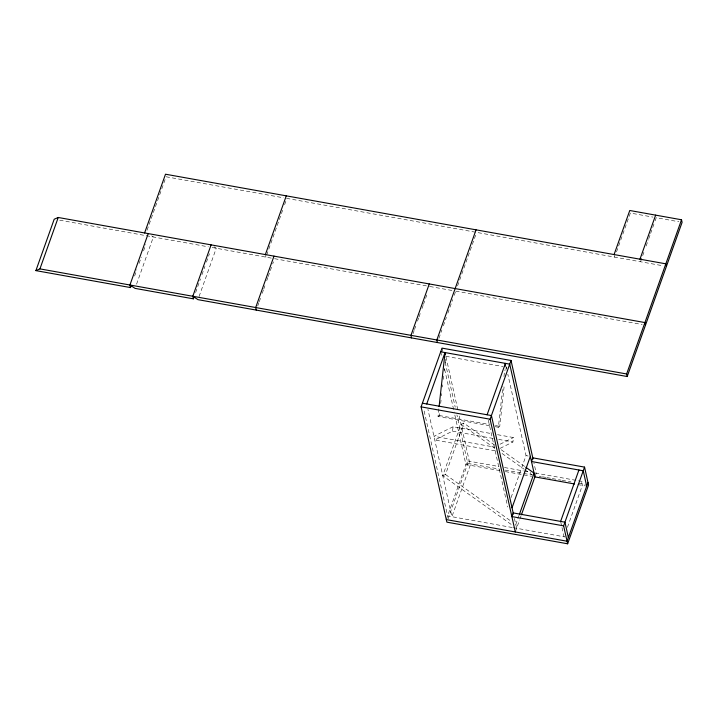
<?xml version="1.0" encoding="UTF-8"?>
<svg xmlns="http://www.w3.org/2000/svg" width="718" height="718" viewBox="0 0 718 718"><rect width="100%" height="100%" fill="white"/><g stroke="black" fill="none" stroke-linecap="round" stroke-linejoin="round"><path stroke-width="0.54" stroke-dasharray="3.59 2.69" d="M489.622 425.702L438.025 416.458L438.985 407.644M438.025 416.458L439.371 415.542L439.73 412.258M440.69 403.48L441.049 400.186M441.534 395.797L441.767 393.608M442.494 387.02L442.737 384.83M443.329 379.337L443.697 376.053M444.298 370.56L444.532 368.37M445.133 362.886L445.734 357.402M495.115 426.689L498.409 427.273L502.869 386.517M503.955 376.6L504.682 369.994M498.409 427.273L499.755 426.366L504.323 384.668M505.885 370.407L506.244 367.113M495.16 450.814L434.776 439.999L452.528 431.159L453.085 426.734L491.516 433.618M500.087 448.364L512.912 441.974L513.469 437.549L497 434.596M147.037 230.272L165.337 178.872M134.607 276.026L136.842 269.735M139.086 263.434L141.329 257.143M143.564 250.851L145.808 244.56M136.564 284.184L153.374 236.985L151.66 235.854M195.619 292.531L200.475 278.898M201.964 274.698L204.953 266.306M206.452 262.115L209.441 253.723M199.074 296.498L216.253 248.249L213.686 246.561M266.683 255.052L283.116 208.893M284.615 204.693L286.85 198.401L663.181 265.813M257.753 305.895L258.875 302.745M259.252 301.704L260.742 297.503M262.241 293.312L263.353 290.162M263.73 289.112L265.22 284.911M266.719 280.72L267.841 277.57M268.209 276.52L272.319 264.987M272.696 263.937L273.441 261.837M413.029 333.708L414.151 330.558M414.519 329.508L416.018 325.317M417.508 321.117L418.63 317.975M419.007 316.925L420.497 312.725M421.996 308.534L423.117 305.383M423.485 304.333L427.596 292.8M438.904 338.34L441.893 329.948M443.392 325.757L446.381 317.365M447.87 313.165L452.726 299.532M454.225 295.331L455.347 292.19M457.581 285.899L475.881 234.499M511.144 524.391L442.755 475.702L461.055 424.302L463.81 423.117L494.837 445.205M442.755 475.702L445.51 474.517L463.81 423.117M446.3 519.599L467.212 460.857L499.055 466.556M447.987 519.015L467.786 463.415L456.935 414.887M511.081 497.574L526.025 455.616L507.832 374.231M515.775 524.544L519.141 515.102M515.309 531.957L519.608 519.895M519.976 518.845L521.097 515.695M535.242 475.971L536.229 473.216L533.932 462.966M616.52 251.874L630.341 213.058L652.985 217.114M643.893 252.314L640.537 261.756L639.962 259.189M646.137 246.023L648.381 239.722M648.749 238.672L650.248 234.481M650.616 233.431L654.726 221.889M655.103 220.848L656.225 217.698L678.869 221.754M567.426 527.344L582.361 485.386L581.445 481.284M453.085 426.734L433.941 436.266L494.325 447.081M500.069 444.218L513.469 437.549M166.082 176.772L283.556 197.809M59.702 220.202L208.382 246.839M212.142 247.513L273.657 258.534M274.563 258.695L429.238 286.392M429.84 286.5L453.561 290.754M455.715 291.14L642.188 324.536M445.86 356.299L502.95 366.53M439.371 415.542L489.873 424.589M495.366 425.577L499.755 426.366M452.528 431.159L493.149 438.438M498.642 439.416L512.912 441.974M526.025 455.616L528.179 456.002M504.458 467.526L523.207 470.882M524.176 471.053L530.889 472.256M535.287 473.045L584.685 481.895M467.786 463.415L499.629 469.123M505.113 470.102L522.686 473.252M523.781 473.449L532.568 475.02M539.146 476.196L541.345 476.59M542.44 476.788L545.734 477.38M546.838 477.578L551.227 478.359M552.322 478.556L561.108 480.136M562.203 480.324L570.99 481.904M578.672 483.277L585.26 484.462M499.863 470.604L465.91 464.528L454.162 411.988M505.337 471.591L531.634 476.294M577.864 484.578L585.601 485.96M512.23 527.506L447.601 515.928L423.871 409.763M513.334 527.694L565.075 536.965M501.227 449.755L524.957 466.646M461.055 424.302L495.707 448.974M502.088 453.516L523.978 469.096M524.885 469.743L532.182 474.939M445.51 474.517L511.216 521.295M614.276 255.411L614.653 257.116M560.623 521.412L564.061 536.786M506.136 366.638L506.621 368.81M514.411 518.432L516.619 528.286M488.321 420.209L507.725 507.016M446.004 356.945L458.237 411.665M459.215 416.045L470.218 465.3L451.918 516.7L427.946 409.439M442.019 348.122L442.746 351.407M445.196 362.348L455.23 407.223M440.708 351.793L441.687 356.173M444.621 369.303L453.92 410.893M265.552 255.437L265.938 257.143"/><path stroke-width="1.08" d="M439.111 406.55L445.025 352.565L445.51 354.755M505.041 366.683L505.409 363.38L487.1 414.78M131.241 285.468L130.496 287.568L35.9 270.623L54.2 219.223L58.23 217.482L644.926 322.57L645.5 325.128M35.9 270.623L39.93 268.882L58.23 217.482M144.596 232.955L165.508 174.214L665.837 263.829L666.412 266.387M130.496 287.568L129.922 285.001L148.222 233.601M129.922 285.001L135.074 288.385L193.375 298.832L192.801 296.265L211.11 244.865M193.375 298.832L194.129 296.731M265.364 254.585L286.276 195.843M273.989 256.129L255.689 307.528L256.263 310.095M429.265 283.942L410.965 335.342L411.54 337.9M476.061 229.832L436.84 339.973L437.415 342.54M586.678 486.158L583.24 470.784L531.482 461.512L532.792 457.842L584.551 467.113L588.554 485.045L567.642 543.786L446.874 522.157L421.098 406.864L442.019 348.122L511.028 360.481L533.043 458.99M426.716 403.965L445.025 352.565M515.309 531.957L490.107 419.222L511.028 360.481M512.033 507.788L530.333 456.388M519.518 514.052L534.084 473.144L525.863 467.292M521.474 514.653L534.919 476.887L509.717 364.152L440.708 351.793M614.078 254.558L629.767 210.5L681.526 219.771L682.1 222.329L627.191 376.528L197.953 299.648L192.801 296.265M639.962 259.189L655.651 215.131M560.623 521.412L578.923 470.012M567.642 543.786L563.63 525.854L584.551 467.113M587.979 482.487L567.067 541.228L446.3 519.599M627.191 376.528L626.626 373.97L681.526 219.771M39.93 268.882L626.626 373.97M422.408 403.193L491.417 415.551L513.433 514.061M421.098 406.864L490.107 419.222M534.919 476.887L574.562 483.986M563.63 525.854L511.871 516.583L513.182 512.912L564.94 522.183L568.378 537.558"/></g></svg>
